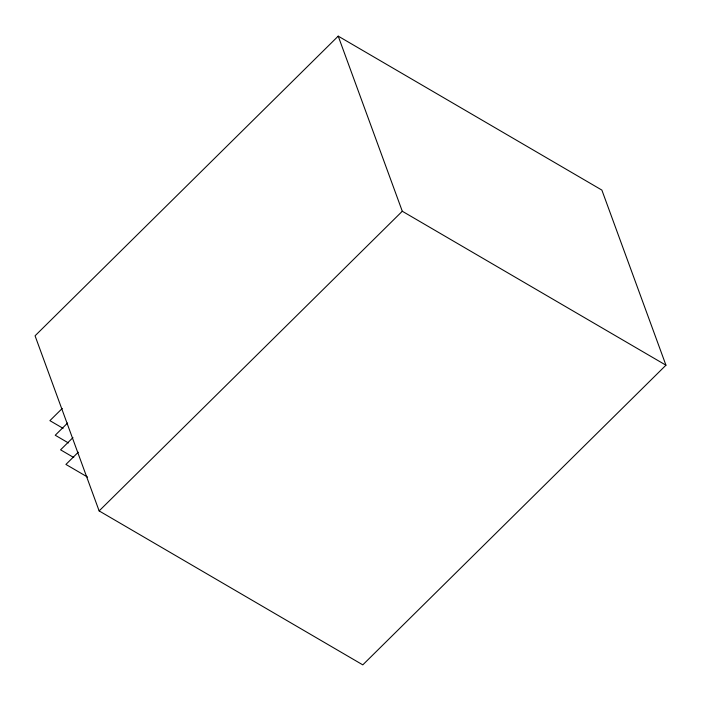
<?xml version="1.0" encoding="UTF-8"?>
<svg xmlns="http://www.w3.org/2000/svg" width="701" height="701" viewBox="0 0 701 701"><rect width="100%" height="100%" fill="white"/><g stroke="black" fill="none" stroke-linecap="round" stroke-linejoin="round"><path stroke-width="1.05" d="M338.215 36.137L35.059 335.805L99.139 510.915L362.794 664.863L665.95 365.195L601.87 190.085L338.215 36.137L402.295 211.246L665.95 365.195M62.275 408.42L49.902 420.653L63.081 428.346M67.611 423.01L55.239 435.242L68.418 442.936M72.957 437.599L60.575 449.832L73.763 457.534M78.293 452.198L65.92 464.43L87.572 477.074M99.139 510.915L402.295 211.246"/></g></svg>
